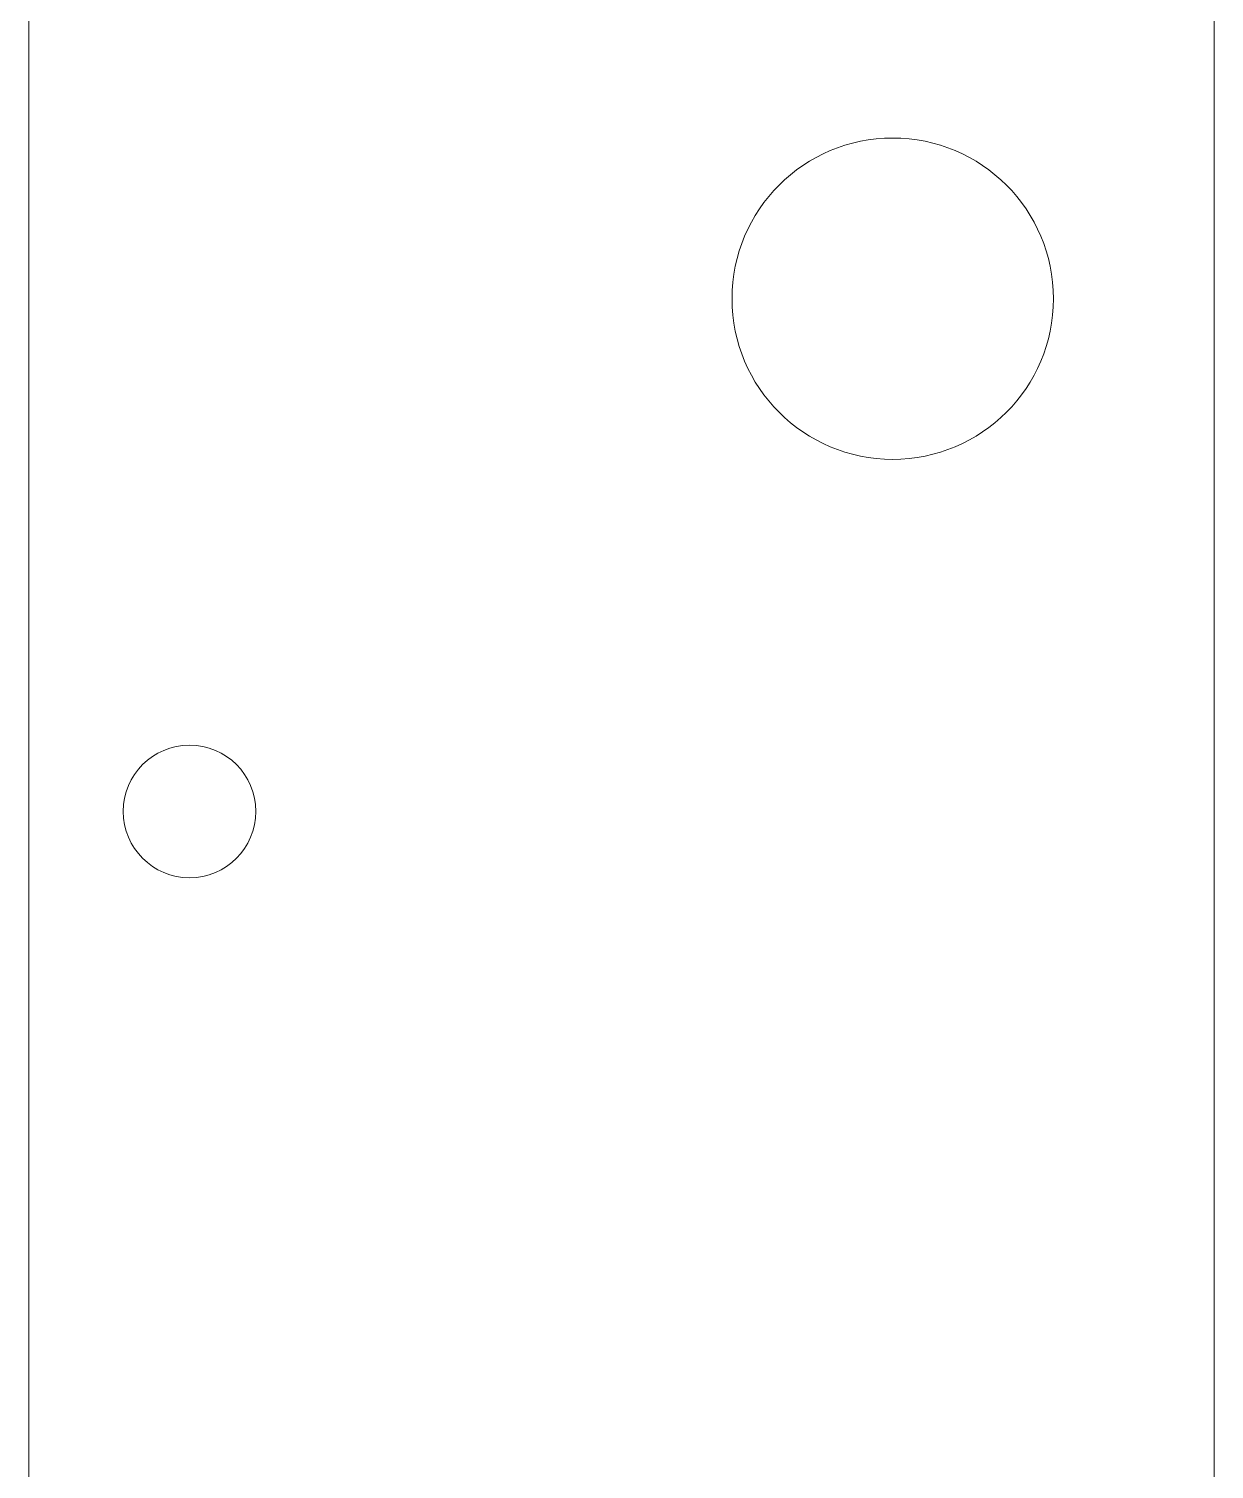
# Model space of a CAD drawing. Header units: millimetres. Extents: x -202 to 204, y -252 to 284.
# Drawn here: x -102.7 to -73.2, y 87.22 to 123.07 of the extents above; entities that cross this region are included whole.
import ezdxf

# ---------------------------------------------------------------- set-up
doc = ezdxf.new("R2010")
doc.units = ezdxf.units.MM
doc.header["$MEASUREMENT"] = 0
doc.layers.add('Layer 1', color=7, linetype='Continuous')

msp = doc.modelspace()

# ---------------------------------------------------------------- linework, layer by layer
at = {"layer": 'Layer 1', "color": 254, "lineweight": 20}
for points, knots in [([(-86.8588, 202.0106), (-86.8588, 202.0106), (-102.7026, 186.1677), (-102.7026, 186.1677), (-102.7026, 186.1677), (-102.7026, 186.1677), (-102.7026, 66.5904), (-102.7026, 66.5904), (-102.7026, 66.5904), (-102.7026, 65.4904), (-101.8025, 64.5904), (-100.7026, 64.5904), (-100.7026, 64.5904), (-100.7026, 64.5904), (-81.2026, 64.5904), (-81.2026, 64.5904), (-81.2026, 64.5904), (-76.7843, 64.5904), (-73.2026, 68.1721), (-73.2026, 72.5904), (-73.2026, 72.5904), (-73.2026, 113.8449), (-73.2026, 155.0995), (-73.2026, 196.354), (-73.2026, 196.354), (-73.2026, 199.5116), (-75.0323, 202.2416), (-77.6891, 203.5426), (-77.6891, 203.5426), (-78.5138, 202.5133), (-79.7811, 201.854), (-81.2026, 201.854), (-81.2026, 201.854), (-82.6241, 201.854), (-83.8914, 202.5133), (-84.7161, 203.5426), (-84.7161, 203.5426), (-85.5141, 203.1518), (-86.2372, 202.6321), (-86.8588, 202.0106)], [0, 0, 0, 0, 0.0909091, 0.0909091, 0.0909091, 0.0909091, 0.1818182, 0.1818182, 0.1818182, 0.1818182, 0.2727273, 0.2727273, 0.2727273, 0.2727273, 0.3636364, 0.3636364, 0.3636364, 0.3636364, 0.4545455, 0.4545455, 0.4545455, 0.4545455, 0.5454545, 0.5454545, 0.5454545, 0.5454545, 0.6363636, 0.6363636, 0.6363636, 0.6363636, 0.7272727, 0.7272727, 0.7272727, 0.7272727, 0.8181818, 0.8181818, 0.8181818, 0.8181818, 1, 1, 1, 1]), ([(-81.2026, 112.354), (-83.4117, 112.354), (-85.2026, 114.1449), (-85.2026, 116.354), (-85.2026, 116.354), (-85.2026, 118.5631), (-83.4117, 120.354), (-81.2026, 120.354), (-81.2026, 120.354), (-78.9935, 120.354), (-77.2026, 118.5631), (-77.2026, 116.354), (-77.2026, 116.354), (-77.2026, 114.1449), (-78.9935, 112.354), (-81.2026, 112.354)], [0, 0, 0, 0, 0.2, 0.2, 0.2, 0.2, 0.4, 0.4, 0.4, 0.4, 0.6, 0.6, 0.6, 0.6, 1, 1, 1, 1]), ([(-98.7026, 105.2404), (-97.7913, 105.2404), (-97.0526, 104.5017), (-97.0526, 103.5904), (-97.0526, 103.5904), (-97.0526, 102.6791), (-97.7913, 101.9404), (-98.7026, 101.9404), (-98.7026, 101.9404), (-99.6139, 101.9404), (-100.3526, 102.6791), (-100.3526, 103.5904), (-100.3526, 103.5904), (-100.3526, 104.5017), (-99.6139, 105.2404), (-98.7026, 105.2404)], [0, 0, 0, 0, 0.2, 0.2, 0.2, 0.2, 0.4, 0.4, 0.4, 0.4, 0.6, 0.6, 0.6, 0.6, 1, 1, 1, 1])]:
    msp.add_open_spline(points, degree=3, knots=knots, dxfattribs=at)

doc.saveas('drawing.dxf')
